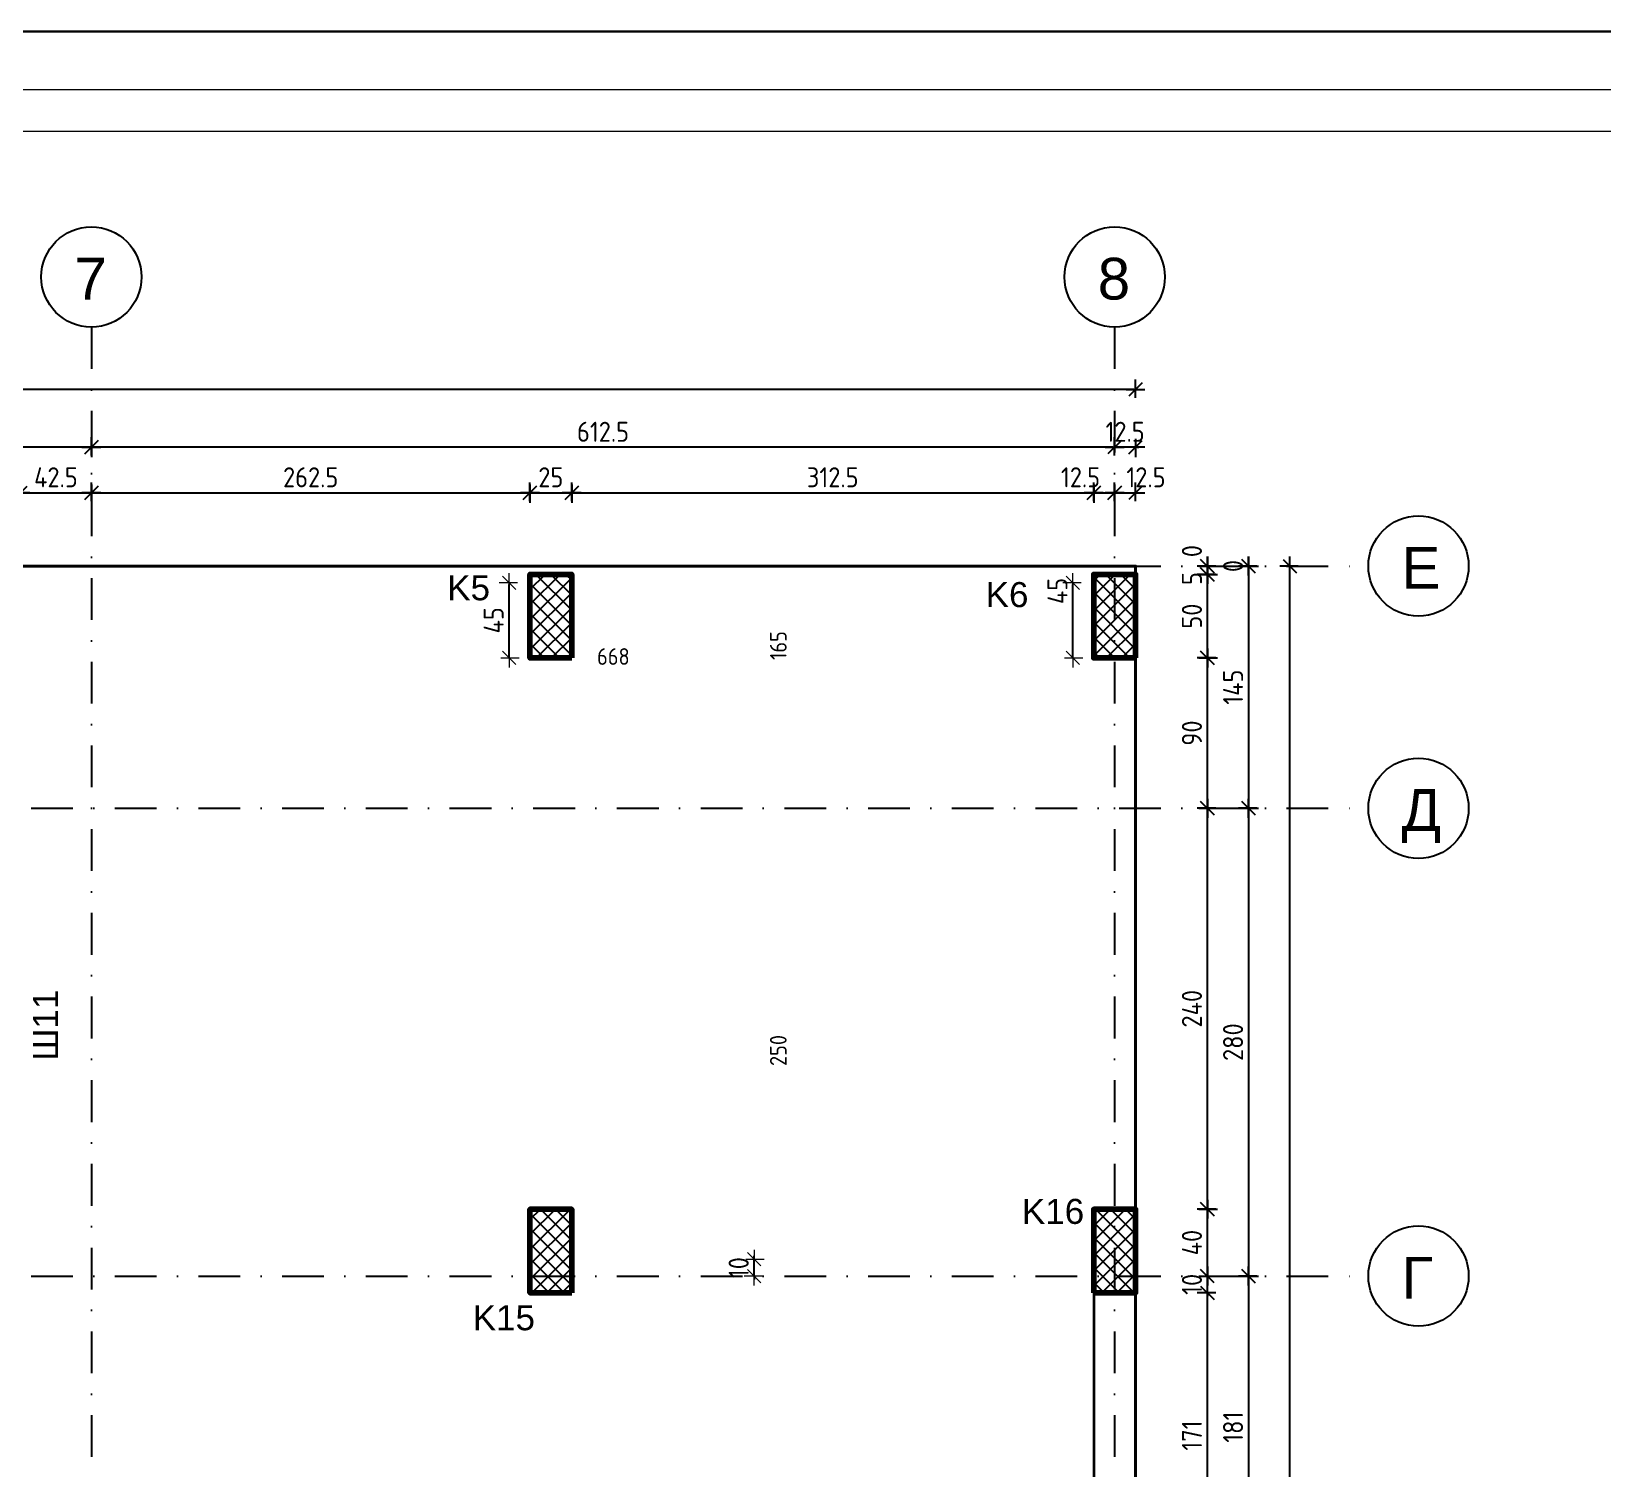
# Model space of a CAD drawing. Header units: millimetres. Extents: x -159 to 6378, y -1181 to 2393.
# Drawn here: x 3727 to 4668, y 958 to 1819 of the extents above; entities that cross this region are included whole.
import ezdxf

# ---------------------------------------------------------------- set-up
doc = ezdxf.new("R2010")
doc.units = ezdxf.units.MM
doc.header["$PDMODE"] = 35
doc.linetypes.add('DASHDOT', pattern=[1, 0.5, -0.25, 0, -0.25])
for name, color, linetype, lineweight in [('0_txt', 7, 'Continuous', 18), ('1K_arm_koti_x', 6, 'Continuous', 15), ('1K_arm_koti_y', 82, 'Continuous', 15), ('1K_arm_koti_y_us', 82, 'Continuous', 15), ('1K_gredi', 191, 'Continuous', 35), ('1K_kolony', 1, 'Continuous', 80), ('1K_kontur_04', 2, 'Continuous', 40), ('1K_koti_van6ni', 241, 'Continuous', 25), ('1K_strih', 31, 'Continuous', 25), ('1K_text-koloni', 3, 'Continuous', 35), ('1K_text-osi', 3, 'Continuous', 35), ('1K_text-shajby', 3, 'Continuous', 35), ('1K_znak', 6, 'Continuous', 25), ('TABLICA', 40, 'Continuous', 30)]:
    doc.layers.add(name, color=color, linetype=linetype, lineweight=lineweight)
doc.layers.add('1K_AXIS', color=7, linetype='DASHDOT')
doc.styles.add('DIM', font='romans.shx', dxfattribs={"width": 0.85})
doc.styles.add('Z1', font='ARIAL.TTF')
doc.dimstyles.new('obseg', dxfattribs={"dimtxt": 10, "dimasz": 1, "dimexe": 0.3, "dimexo": 0, "dimgap": 0, "dimtad": 0, "dimrnd": 1, "dimzin": 14, "dimdsep": 46, "dimtxsty": 'DIM', "dimblk": 'DIM2', "dimcen": 0.09, "dimse1": 1, "dimse2": 1, "dimsd1": 1, "dimsd2": 1, "dimclrd": 256, "dimclre": 256, "dimclrt": 256, "dimadec": 0, "dimazin": 0, "dimtfac": 2.307692, "dimtix": 1, "dimtmove": 2, "dimatfit": 3, "dimldrblk": 'DIM2', "dimfxl": 0, "dimtvp": 0.769231, "dimtolj": 1, "dimtzin": 14, "dimarcsym": 0})
doc.dimstyles.new('RAZR1', dxfattribs={"dimtxt": 12, "dimasz": 1, "dimexe": 0.3, "dimexo": 0, "dimgap": 0, "dimtad": 0, "dimrnd": 0.1, "dimzin": 14, "dimdsep": 46, "dimtxsty": 'DIM', "dimblk": 'DIM2', "dimcen": 0.09, "dimse1": 1, "dimse2": 1, "dimclrd": 256, "dimclre": 256, "dimclrt": 41, "dimadec": 8, "dimazin": 0, "dimtfac": 2.307692, "dimtix": 1, "dimtmove": 2, "dimatfit": 3, "dimldrblk": 'DIM2', "dimfxl": 0, "dimtvp": 0.769231, "dimtolj": 1, "dimtzin": 14, "dimarcsym": 0})

# ---------------------------------------------------------------- blocks, each defined once
blk = doc.blocks.new('*D12')
at = {"layer": 'Defpoints', "color": 0}
for p in [(4182.22, 1333.52), (4182.22, 1083.52), (4182.22, 1083.52)]:
    blk.add_point(p, dxfattribs=at)
at = {"layer": '1K_arm_koti_x', "insert": (4174.53, 1208.52), "char_height": 10, "attachment_point": 5, "rotation": 90, "style": 'DIM'}
blk.add_mtext('\\A1;250', dxfattribs=at)
blk = doc.blocks.new('DIM2')
for p, q in [((-5.66, 0), (5.66, 0)), ((4, 4), (-4, -4)), ((0, -5), (0, 6))]:
    blk.add_line(p, q)
blk = doc.blocks.new('*D22')
at = {"layer": 'Defpoints', "color": 0}
for p in [(4182.22, 1083.52), (4182.22, 1083.52), (4182.22, 662.52)]:
    blk.add_point(p, dxfattribs=at)
at = {"layer": '1K_arm_koti_x', "insert": (4174.53, 873.02), "char_height": 10, "attachment_point": 5, "rotation": 90, "style": 'DIM'}
blk.add_mtext('\\A1;421', dxfattribs=at)
blk = doc.blocks.new('*D38')
at = {"layer": '1K_arm_koti_x', "lineweight": -2}
for p, q in [((4160.02, 1084.52), (4160.02, 1085.52)), ((4160.02, 1073.52), (4160.02, 1083.52)), ((4160.02, 1072.52), (4160.02, 1071.52))]:
    blk.add_line(p, q, dxfattribs=at)
at = {"layer": 'Defpoints', "color": 0}
for p in [(4160.02, 1083.52), (4182.22, 1083.52), (4182.22, 1073.52)]:
    blk.add_point(p, dxfattribs=at)
at = {"layer": '1K_arm_koti_x', "lineweight": -2}
for p, rotation in [((4160.02, 1083.52), 270), ((4160.02, 1073.52), 90)]:
    blk.add_blockref('DIM2', p, dxfattribs=dict(at, rotation=rotation))
at = {"layer": '1K_arm_koti_x', "color": 41, "insert": (4150.79, 1078.52), "char_height": 12, "attachment_point": 5, "rotation": 90, "style": 'DIM'}
blk.add_mtext('\\A1;10', dxfattribs=at)
blk = doc.blocks.new('*D52')
at = {"layer": 'Defpoints', "color": 0}
for p in [(3720.86, 1436.68), (4388.36, 1436.68), (4388.36, 1436.68)]:
    blk.add_point(p, dxfattribs=at)
at = {"layer": '1K_arm_koti_y', "insert": (4075.81, 1444.37), "char_height": 10, "attachment_point": 5, "style": 'DIM'}
blk.add_mtext('\\A1;668', dxfattribs=at)
blk = doc.blocks.new('*D84')
at = {"layer": '1K_arm_koti_y_us', "lineweight": -2}
blk.add_line((4013.36, 1444.52), (4013.36, 1487.52), dxfattribs=at)
at = {"layer": 'Defpoints', "color": 0}
for p in [(4013.36, 1488.52), (4038.36, 1488.52), (4038.36, 1443.52)]:
    blk.add_point(p, dxfattribs=at)
at = {"layer": '1K_arm_koti_y_us', "lineweight": -2}
for p, rotation in [((4013.36, 1488.52), 90), ((4013.36, 1443.52), 270)]:
    blk.add_blockref('DIM2', p, dxfattribs=dict(at, rotation=rotation))
at = {"layer": '1K_arm_koti_y_us', "color": 41, "insert": (4004.13, 1466.02), "char_height": 12, "attachment_point": 5, "rotation": 90, "style": 'DIM'}
blk.add_mtext('\\A1;45', dxfattribs=at)
blk = doc.blocks.new('*D85')
at = {"layer": '1K_arm_koti_y_us', "lineweight": -2}
blk.add_line((4350.86, 1444.52), (4350.86, 1487.52), dxfattribs=at)
at = {"layer": 'Defpoints', "color": 0}
for p in [(4350.86, 1488.52), (4375.86, 1488.52), (4375.86, 1443.52)]:
    blk.add_point(p, dxfattribs=at)
at = {"layer": '1K_arm_koti_y_us', "lineweight": -2}
for p, rotation in [((4350.86, 1488.52), 90), ((4350.86, 1443.52), 270)]:
    blk.add_blockref('DIM2', p, dxfattribs=dict(at, rotation=rotation))
at = {"layer": '1K_arm_koti_y_us', "color": 41, "insert": (4341.63, 1483.6), "char_height": 12, "attachment_point": 5, "rotation": 90, "style": 'DIM'}
blk.add_mtext('\\A1;45', dxfattribs=at)
blk = doc.blocks.new('*D91')
at = {"layer": 'Defpoints', "color": 0}
for p in [(4182.22, 1498.52), (4182.22, 1498.52), (4182.22, 1333.52)]:
    blk.add_point(p, dxfattribs=at)
at = {"layer": '1K_arm_koti_x', "insert": (4174.53, 1450.91), "char_height": 10, "attachment_point": 5, "rotation": 90, "style": 'DIM'}
blk.add_mtext('\\A1;165', dxfattribs=at)
blk = doc.blocks.new('*D125')
at = {"layer": '1K_koti_van6ni', "lineweight": -2}
blk.add_line((3721.86, 1542.43), (3762.36, 1542.43), dxfattribs=at)
at = {"layer": 'Defpoints', "color": 0}
for p in [(3763.36, 1542.43), (3763.36, 1498.52), (3720.86, 1388.52)]:
    blk.add_point(p, dxfattribs=at)
at = {"layer": '1K_koti_van6ni', "lineweight": -2, "rotation": 180}
blk.add_blockref('DIM2', (3720.86, 1542.43), dxfattribs=at)
at = {"layer": '1K_koti_van6ni', "lineweight": -2}
blk.add_blockref('DIM2', (3763.36, 1542.43), dxfattribs=at)
at = {"layer": '1K_koti_van6ni', "color": 41, "insert": (3742.11, 1551.66), "char_height": 12, "attachment_point": 5, "style": 'DIM'}
blk.add_mtext('\\A1;42.5', dxfattribs=at)
blk = doc.blocks.new('*D126')
at = {"layer": '1K_koti_van6ni', "lineweight": -2}
blk.add_line((3764.36, 1542.43), (4024.86, 1542.43), dxfattribs=at)
at = {"layer": 'Defpoints', "color": 0}
for p in [(4025.86, 1542.43), (3763.36, 1498.52), (4025.86, 1493.52)]:
    blk.add_point(p, dxfattribs=at)
at = {"layer": '1K_koti_van6ni', "lineweight": -2, "rotation": 180}
blk.add_blockref('DIM2', (3763.36, 1542.43), dxfattribs=at)
at = {"layer": '1K_koti_van6ni', "lineweight": -2}
blk.add_blockref('DIM2', (4025.86, 1542.43), dxfattribs=at)
at = {"layer": '1K_koti_van6ni', "color": 41, "insert": (3894.61, 1551.66), "char_height": 12, "attachment_point": 5, "style": 'DIM'}
blk.add_mtext('\\A1;262.5', dxfattribs=at)
blk = doc.blocks.new('*D127')
at = {"layer": '1K_koti_van6ni', "lineweight": -2}
blk.add_line((4026.86, 1542.43), (4049.86, 1542.43), dxfattribs=at)
at = {"layer": 'Defpoints', "color": 0}
for p in [(4050.86, 1542.43), (4025.86, 1493.52), (4050.86, 1493.52)]:
    blk.add_point(p, dxfattribs=at)
at = {"layer": '1K_koti_van6ni', "lineweight": -2, "rotation": 180}
blk.add_blockref('DIM2', (4025.86, 1542.43), dxfattribs=at)
at = {"layer": '1K_koti_van6ni', "lineweight": -2}
blk.add_blockref('DIM2', (4050.86, 1542.43), dxfattribs=at)
at = {"layer": '1K_koti_van6ni', "color": 41, "insert": (4038.36, 1551.66), "char_height": 12, "attachment_point": 5, "style": 'DIM'}
blk.add_mtext('\\A1;25', dxfattribs=at)
blk = doc.blocks.new('*D128')
at = {"layer": '1K_koti_van6ni', "lineweight": -2}
blk.add_line((4051.86, 1542.43), (4362.36, 1542.43), dxfattribs=at)
at = {"layer": 'Defpoints', "color": 0}
for p in [(4363.36, 1542.43), (4050.86, 1493.52), (4363.36, 1493.52)]:
    blk.add_point(p, dxfattribs=at)
at = {"layer": '1K_koti_van6ni', "lineweight": -2, "rotation": 180}
blk.add_blockref('DIM2', (4050.86, 1542.43), dxfattribs=at)
at = {"layer": '1K_koti_van6ni', "lineweight": -2}
blk.add_blockref('DIM2', (4363.36, 1542.43), dxfattribs=at)
at = {"layer": '1K_koti_van6ni', "color": 41, "insert": (4207.11, 1551.66), "char_height": 12, "attachment_point": 5, "style": 'DIM'}
blk.add_mtext('\\A1;312.5', dxfattribs=at)
blk = doc.blocks.new('*D129')
at = {"layer": '1K_koti_van6ni', "lineweight": -2}
for p, q in [((4374.86, 1569.67), (4373.86, 1569.67)), ((4388.36, 1569.67), (4375.86, 1569.67)), ((4389.36, 1569.67), (4390.36, 1569.67))]:
    blk.add_line(p, q, dxfattribs=at)
at = {"layer": 'Defpoints', "color": 0}
for p in [(4375.86, 1569.67), (4375.86, 1498.52), (4388.36, 1498.52)]:
    blk.add_point(p, dxfattribs=at)
at = {"layer": '1K_koti_van6ni', "lineweight": -2}
blk.add_blockref('DIM2', (4375.86, 1569.67), dxfattribs=at)
at = {"layer": '1K_koti_van6ni', "lineweight": -2, "rotation": 180}
blk.add_blockref('DIM2', (4388.36, 1569.67), dxfattribs=at)
at = {"layer": '1K_koti_van6ni', "color": 41, "insert": (4382.11, 1578.9), "char_height": 12, "attachment_point": 5, "style": 'DIM'}
blk.add_mtext('\\A1;12.5', dxfattribs=at)
blk = doc.blocks.new('*D130')
at = {"layer": '1K_koti_van6ni', "lineweight": -2}
blk.add_line((4374.86, 1569.67), (3764.36, 1569.67), dxfattribs=at)
at = {"layer": 'Defpoints', "color": 0}
for p in [(3763.36, 1569.67), (3763.36, 1498.52), (4375.86, 1498.52)]:
    blk.add_point(p, dxfattribs=at)
at = {"layer": '1K_koti_van6ni', "lineweight": -2, "rotation": 180}
blk.add_blockref('DIM2', (3763.36, 1569.67), dxfattribs=at)
at = {"layer": '1K_koti_van6ni', "lineweight": -2}
blk.add_blockref('DIM2', (4375.86, 1569.67), dxfattribs=at)
at = {"layer": '1K_koti_van6ni', "color": 41, "insert": (4069.61, 1578.9), "char_height": 12, "attachment_point": 5, "style": 'DIM'}
blk.add_mtext('\\A1;612.5', dxfattribs=at)
blk = doc.blocks.new('*D131')
at = {"layer": '1K_koti_van6ni', "lineweight": -2}
blk.add_line((3762.36, 1569.67), (3284.36, 1569.67), dxfattribs=at)
at = {"layer": 'Defpoints', "color": 0}
for p in [(3283.36, 1569.67), (3283.36, 1498.52), (3763.36, 1498.52)]:
    blk.add_point(p, dxfattribs=at)
at = {"layer": '1K_koti_van6ni', "lineweight": -2, "rotation": 180}
blk.add_blockref('DIM2', (3283.36, 1569.67), dxfattribs=at)
at = {"layer": '1K_koti_van6ni', "lineweight": -2}
blk.add_blockref('DIM2', (3763.36, 1569.67), dxfattribs=at)
at = {"layer": '1K_koti_van6ni', "color": 41, "insert": (3523.36, 1578.9), "char_height": 12, "attachment_point": 5, "style": 'DIM'}
blk.add_mtext('\\A1;480', dxfattribs=at)
blk = doc.blocks.new('*D138')
at = {"layer": '1K_koti_van6ni', "lineweight": -2}
blk.add_line((4387.36, 1604.25), (192.36, 1604.25), dxfattribs=at)
at = {"layer": 'Defpoints', "color": 0}
for p in [(191.36, 1604.25), (4388.36, 1498.52), (191.36, 1193.52)]:
    blk.add_point(p, dxfattribs=at)
at = {"layer": '1K_koti_van6ni', "lineweight": -2, "rotation": 180}
blk.add_blockref('DIM2', (191.36, 1604.25), dxfattribs=at)
at = {"layer": '1K_koti_van6ni', "lineweight": -2}
blk.add_blockref('DIM2', (4388.36, 1604.25), dxfattribs=at)
at = {"layer": '1K_koti_van6ni', "color": 41, "insert": (2289.86, 1613.48), "char_height": 12, "attachment_point": 5, "style": 'DIM'}
blk.add_mtext('\\A1;4197', dxfattribs=at)
blk = doc.blocks.new('*D160')
at = {"layer": '1K_koti_van6ni', "lineweight": -2}
blk.add_line((68.05, 117.02), (68.05, 1497.52), dxfattribs=at)
at = {"layer": 'Defpoints', "color": 0}
for p in [(68.05, 1498.52), (313.86, 1498.52), (4388.36, 116.02)]:
    blk.add_point(p, dxfattribs=at)
at = {"layer": '1K_koti_van6ni', "lineweight": -2}
for p, rotation in [((68.05, 1498.52), 90), ((68.05, 116.02), 270)]:
    blk.add_blockref('DIM2', p, dxfattribs=dict(at, rotation=rotation))
at = {"layer": '1K_koti_van6ni', "color": 41, "insert": (58.82, 807.27), "char_height": 12, "attachment_point": 5, "rotation": 90, "style": 'DIM'}
blk.add_mtext('\\A1;1382.5', dxfattribs=at)
blk = doc.blocks.new('*D196')
at = {"layer": '1K_koti_van6ni', "lineweight": -2}
blk.add_line((192.36, -4.22), (4387.36, -4.22), dxfattribs=at)
at = {"layer": 'Defpoints', "color": 0}
for p in [(191.36, 1193.52), (4388.36, 116.02), (4388.36, -4.22)]:
    blk.add_point(p, dxfattribs=at)
at = {"layer": '1K_koti_van6ni', "lineweight": -2, "rotation": 180}
blk.add_blockref('DIM2', (191.36, -4.22), dxfattribs=at)
at = {"layer": '1K_koti_van6ni', "lineweight": -2}
blk.add_blockref('DIM2', (4388.36, -4.22), dxfattribs=at)
at = {"layer": '1K_koti_van6ni', "color": 41, "insert": (2289.86, 5.01), "char_height": 12, "attachment_point": 5, "style": 'DIM'}
blk.add_mtext('\\A1;4197', dxfattribs=at)
blk = doc.blocks.new('*D201')
at = {"layer": '1K_koti_van6ni', "lineweight": -2}
blk.add_line((4364.36, 1542.43), (4374.86, 1542.43), dxfattribs=at)
at = {"layer": 'Defpoints', "color": 0}
for p in [(4375.86, 1542.43), (4375.86, 1498.52), (4363.36, 1493.52)]:
    blk.add_point(p, dxfattribs=at)
at = {"layer": '1K_koti_van6ni', "lineweight": -2, "rotation": 180}
blk.add_blockref('DIM2', (4363.36, 1542.43), dxfattribs=at)
at = {"layer": '1K_koti_van6ni', "lineweight": -2}
blk.add_blockref('DIM2', (4375.86, 1542.43), dxfattribs=at)
at = {"layer": '1K_koti_van6ni', "color": 41, "insert": (4355.44, 1551.66), "char_height": 12, "attachment_point": 5, "style": 'DIM'}
blk.add_mtext('\\A1;12.5', dxfattribs=at)
blk = doc.blocks.new('*D202')
at = {"layer": '1K_koti_van6ni', "lineweight": -2}
blk.add_line((4376.86, 1542.43), (4387.36, 1542.43), dxfattribs=at)
at = {"layer": 'Defpoints', "color": 0}
for p in [(4388.36, 1542.43), (4375.86, 1498.52), (4388.36, 1493.52)]:
    blk.add_point(p, dxfattribs=at)
at = {"layer": '1K_koti_van6ni', "lineweight": -2, "rotation": 180}
blk.add_blockref('DIM2', (4375.86, 1542.43), dxfattribs=at)
at = {"layer": '1K_koti_van6ni', "lineweight": -2}
blk.add_blockref('DIM2', (4388.36, 1542.43), dxfattribs=at)
at = {"layer": '1K_koti_van6ni', "color": 41, "insert": (4394.63, 1551.66), "char_height": 12, "attachment_point": 5, "style": 'DIM'}
blk.add_mtext('\\A1;12.5', dxfattribs=at)
blk = doc.blocks.new('*D210')
at = {"layer": '1K_koti_van6ni', "lineweight": -2}
blk.add_line((4431.34, 893.52), (4431.34, 1062.52), dxfattribs=at)
at = {"layer": 'Defpoints', "color": 0}
for p in [(4388.36, 1063.52), (4431.34, 1063.52), (4375.86, 892.52)]:
    blk.add_point(p, dxfattribs=at)
at = {"layer": '1K_koti_van6ni', "lineweight": -2}
for p, rotation in [((4431.34, 1063.52), 90), ((4431.34, 892.52), 270)]:
    blk.add_blockref('DIM2', p, dxfattribs=dict(at, rotation=rotation))
at = {"layer": '1K_koti_van6ni', "color": 41, "insert": (4422.11, 978.02), "char_height": 12, "attachment_point": 5, "rotation": 90, "style": 'DIM'}
blk.add_mtext('\\A1;171', dxfattribs=at)
blk = doc.blocks.new('*D211')
at = {"layer": '1K_koti_van6ni', "lineweight": -2}
for p, q in [((4431.34, 1074.52), (4431.34, 1075.52)), ((4431.34, 1063.52), (4431.34, 1073.52)), ((4431.34, 1062.52), (4431.34, 1061.52))]:
    blk.add_line(p, q, dxfattribs=at)
at = {"layer": 'Defpoints', "color": 0}
for p in [(4375.86, 1073.52), (4431.34, 1073.52), (4388.36, 1063.52)]:
    blk.add_point(p, dxfattribs=at)
at = {"layer": '1K_koti_van6ni', "lineweight": -2}
for p, rotation in [((4431.34, 1073.52), 270), ((4431.34, 1063.52), 90)]:
    blk.add_blockref('DIM2', p, dxfattribs=dict(at, rotation=rotation))
at = {"layer": '1K_koti_van6ni', "color": 41, "insert": (4422.11, 1068.52), "char_height": 12, "attachment_point": 5, "rotation": 90, "style": 'DIM'}
blk.add_mtext('\\A1;10', dxfattribs=at)
blk = doc.blocks.new('*D212')
at = {"layer": '1K_koti_van6ni', "lineweight": -2}
blk.add_line((4431.34, 1074.52), (4431.34, 1112.52), dxfattribs=at)
at = {"layer": 'Defpoints', "color": 0}
for p in [(4388.36, 1113.52), (4431.34, 1113.52), (4375.86, 1073.52)]:
    blk.add_point(p, dxfattribs=at)
at = {"layer": '1K_koti_van6ni', "lineweight": -2}
for p, rotation in [((4431.34, 1113.52), 90), ((4431.34, 1073.52), 270)]:
    blk.add_blockref('DIM2', p, dxfattribs=dict(at, rotation=rotation))
at = {"layer": '1K_koti_van6ni', "color": 41, "insert": (4422.11, 1093.52), "char_height": 12, "attachment_point": 5, "rotation": 90, "style": 'DIM'}
blk.add_mtext('\\A1;40', dxfattribs=at)
blk = doc.blocks.new('*D213')
at = {"layer": '1K_koti_van6ni', "lineweight": -2}
blk.add_line((4431.34, 1114.52), (4431.34, 1352.52), dxfattribs=at)
at = {"layer": 'Defpoints', "color": 0}
for p in [(4375.86, 1353.52), (4431.34, 1353.52), (4388.36, 1113.52)]:
    blk.add_point(p, dxfattribs=at)
at = {"layer": '1K_koti_van6ni', "lineweight": -2}
for p, rotation in [((4431.34, 1353.52), 90), ((4431.34, 1113.52), 270)]:
    blk.add_blockref('DIM2', p, dxfattribs=dict(at, rotation=rotation))
at = {"layer": '1K_koti_van6ni', "color": 41, "insert": (4422.11, 1233.52), "char_height": 12, "attachment_point": 5, "rotation": 90, "style": 'DIM'}
blk.add_mtext('\\A1;240', dxfattribs=at)
blk = doc.blocks.new('*D214')
at = {"layer": '1K_koti_van6ni', "lineweight": -2}
blk.add_line((4431.34, 1354.52), (4431.34, 1442.52), dxfattribs=at)
at = {"layer": 'Defpoints', "color": 0}
for p in [(4388.36, 1443.52), (4431.34, 1443.52), (4375.86, 1353.52)]:
    blk.add_point(p, dxfattribs=at)
at = {"layer": '1K_koti_van6ni', "lineweight": -2}
for p, rotation in [((4431.34, 1443.52), 90), ((4431.34, 1353.52), 270)]:
    blk.add_blockref('DIM2', p, dxfattribs=dict(at, rotation=rotation))
at = {"layer": '1K_koti_van6ni', "color": 41, "insert": (4422.11, 1398.52), "char_height": 12, "attachment_point": 5, "rotation": 90, "style": 'DIM'}
blk.add_mtext('\\A1;90', dxfattribs=at)
blk = doc.blocks.new('*D215')
at = {"layer": '1K_koti_van6ni', "lineweight": -2}
blk.add_line((4431.34, 1444.52), (4431.34, 1492.52), dxfattribs=at)
at = {"layer": 'Defpoints', "color": 0}
for p in [(4388.36, 1493.52), (4431.34, 1493.52), (4388.36, 1443.52)]:
    blk.add_point(p, dxfattribs=at)
at = {"layer": '1K_koti_van6ni', "lineweight": -2}
for p, rotation in [((4431.34, 1493.52), 90), ((4431.34, 1443.52), 270)]:
    blk.add_blockref('DIM2', p, dxfattribs=dict(at, rotation=rotation))
at = {"layer": '1K_koti_van6ni', "color": 41, "insert": (4422.11, 1468.52), "char_height": 12, "attachment_point": 5, "rotation": 90, "style": 'DIM'}
blk.add_mtext('\\A1;50', dxfattribs=at)
blk = doc.blocks.new('*D216')
at = {"layer": '1K_koti_van6ni', "lineweight": -2}
blk.add_line((4431.34, 1494.52), (4431.34, 1497.52), dxfattribs=at)
at = {"layer": 'Defpoints', "color": 0}
for p in [(4375.86, 1498.52), (4431.34, 1498.52), (4388.36, 1493.52)]:
    blk.add_point(p, dxfattribs=at)
at = {"layer": '1K_koti_van6ni', "lineweight": -2}
for p, rotation in [((4431.34, 1498.52), 90), ((4431.34, 1493.52), 270)]:
    blk.add_blockref('DIM2', p, dxfattribs=dict(at, rotation=rotation))
at = {"layer": '1K_koti_van6ni', "color": 41, "insert": (4422.11, 1491.03), "char_height": 12, "attachment_point": 5, "rotation": 90, "style": 'DIM'}
blk.add_mtext('\\A1;5', dxfattribs=at)
blk = doc.blocks.new('*D217')
at = {"layer": '1K_koti_van6ni', "lineweight": -2}
for p, q in [((4431.34, 1499.52), (4431.34, 1500.52)), ((4431.34, 1497.52), (4431.34, 1496.52))]:
    blk.add_line(p, q, dxfattribs=at)
at = {"layer": 'Defpoints', "color": 0}
for p in [(4375.86, 1498.52), (4388.36, 1498.52), (4431.34, 1498.52)]:
    blk.add_point(p, dxfattribs=at)
at = {"layer": '1K_koti_van6ni', "lineweight": -2}
for rotation in [90, 270]:
    blk.add_blockref('DIM2', (4431.34, 1498.52), dxfattribs=dict(at, rotation=rotation))
at = {"layer": '1K_koti_van6ni', "color": 41, "insert": (4422.11, 1507.47), "char_height": 12, "attachment_point": 5, "rotation": 90, "style": 'DIM'}
blk.add_mtext('\\A1;0', dxfattribs=at)
blk = doc.blocks.new('*D218')
at = {"layer": '1K_koti_van6ni', "lineweight": -2}
for p, q in [((4455.97, 1499.52), (4455.97, 1500.52)), ((4455.97, 1497.52), (4455.97, 1496.52))]:
    blk.add_line(p, q, dxfattribs=at)
at = {"layer": 'Defpoints', "color": 0}
for p in [(4375.86, 1498.52), (4388.36, 1498.52), (4455.97, 1498.52)]:
    blk.add_point(p, dxfattribs=at)
at = {"layer": '1K_koti_van6ni', "lineweight": -2}
for rotation in [90, 270]:
    blk.add_blockref('DIM2', (4455.97, 1498.52), dxfattribs=dict(at, rotation=rotation))
at = {"layer": '1K_koti_van6ni', "color": 41, "insert": (4446.74, 1498.52), "char_height": 12, "attachment_point": 5, "rotation": 90, "style": 'DIM'}
blk.add_mtext('\\A1;0', dxfattribs=at)
blk = doc.blocks.new('*D219')
at = {"layer": '1K_koti_van6ni', "lineweight": -2}
blk.add_line((4455.97, 1497.52), (4455.97, 1354.52), dxfattribs=at)
at = {"layer": 'Defpoints', "color": 0}
for p in [(4375.86, 1498.52), (4375.86, 1353.52), (4455.97, 1353.52)]:
    blk.add_point(p, dxfattribs=at)
at = {"layer": '1K_koti_van6ni', "lineweight": -2}
for p, rotation in [((4455.97, 1498.52), 90), ((4455.97, 1353.52), 270)]:
    blk.add_blockref('DIM2', p, dxfattribs=dict(at, rotation=rotation))
at = {"layer": '1K_koti_van6ni', "color": 41, "insert": (4446.74, 1426.02), "char_height": 12, "attachment_point": 5, "rotation": 90, "style": 'DIM'}
blk.add_mtext('\\A1;145', dxfattribs=at)
blk = doc.blocks.new('*D220')
at = {"layer": '1K_koti_van6ni', "lineweight": -2}
blk.add_line((4455.97, 1352.52), (4455.97, 1074.52), dxfattribs=at)
at = {"layer": 'Defpoints', "color": 0}
for p in [(4375.86, 1353.52), (4375.86, 1073.52), (4455.97, 1073.52)]:
    blk.add_point(p, dxfattribs=at)
at = {"layer": '1K_koti_van6ni', "lineweight": -2}
for p, rotation in [((4455.97, 1353.52), 90), ((4455.97, 1073.52), 270)]:
    blk.add_blockref('DIM2', p, dxfattribs=dict(at, rotation=rotation))
at = {"layer": '1K_koti_van6ni', "color": 41, "insert": (4446.74, 1213.52), "char_height": 12, "attachment_point": 5, "rotation": 90, "style": 'DIM'}
blk.add_mtext('\\A1;280', dxfattribs=at)
blk = doc.blocks.new('*D221')
at = {"layer": '1K_koti_van6ni', "lineweight": -2}
blk.add_line((4455.97, 1072.52), (4455.97, 893.52), dxfattribs=at)
at = {"layer": 'Defpoints', "color": 0}
for p in [(4375.86, 1073.52), (4375.86, 892.52), (4455.97, 892.52)]:
    blk.add_point(p, dxfattribs=at)
at = {"layer": '1K_koti_van6ni', "lineweight": -2}
for p, rotation in [((4455.97, 1073.52), 90), ((4455.97, 892.52), 270)]:
    blk.add_blockref('DIM2', p, dxfattribs=dict(at, rotation=rotation))
at = {"layer": '1K_koti_van6ni', "color": 41, "insert": (4446.74, 983.02), "char_height": 12, "attachment_point": 5, "rotation": 90, "style": 'DIM'}
blk.add_mtext('\\A1;181', dxfattribs=at)
blk = doc.blocks.new('*D225')
at = {"layer": '1K_koti_van6ni', "lineweight": -2}
blk.add_line((4480.79, 117.02), (4480.79, 1497.52), dxfattribs=at)
at = {"layer": 'Defpoints', "color": 0}
for p in [(4388.36, 1498.52), (4480.79, 1498.52), (4388.36, 116.02)]:
    blk.add_point(p, dxfattribs=at)
at = {"layer": '1K_koti_van6ni', "lineweight": -2}
for p, rotation in [((4480.79, 1498.52), 90), ((4480.79, 116.02), 270)]:
    blk.add_blockref('DIM2', p, dxfattribs=dict(at, rotation=rotation))
at = {"layer": '1K_koti_van6ni', "color": 41, "insert": (4471.56, 807.27), "char_height": 12, "attachment_point": 5, "rotation": 90, "style": 'DIM'}
blk.add_mtext('\\A1;1382.5', dxfattribs=at)

msp = doc.modelspace()

# ---------------------------------------------------------------- hatches: boundary and pattern name
at = {"layer": '1K_strih'}
h = msp.add_hatch(dxfattribs=at)
h.set_pattern_fill('ANSI37', color=256, scale=2, style=0)
h.paths.add_polyline_path([(4050.858, 1493.516), (4025.858, 1493.516), (4025.858, 1443.516), (4050.858, 1443.516)])
h = msp.add_hatch(dxfattribs=at)
h.set_pattern_fill('ANSI37', color=256, scale=2, style=0)
h.paths.add_polyline_path([(4388.358, 1493.516), (4363.358, 1493.516), (4363.358, 1443.516), (4388.358, 1443.516)])
h = msp.add_hatch(dxfattribs=at)
h.set_pattern_fill('ANSI37', color=256, scale=2, style=0)
h.paths.add_polyline_path([(4050.858, 1113.516), (4025.858, 1113.516), (4025.858, 1063.516), (4050.858, 1063.516)])
h = msp.add_hatch(dxfattribs=at)
h.set_pattern_fill('ANSI37', color=256, scale=2, style=0)
h.paths.add_polyline_path([(4388.358, 1113.516), (4363.358, 1113.516), (4363.358, 1063.516), (4388.358, 1063.516)])

# ---------------------------------------------------------------- linework, layer by layer
at = {"layer": '0_txt'}
msp.add_lwpolyline([(-73.698, -1146.449), (6343.421, -1146.449), (6343.421, 1783.551), (-73.698, 1783.551), (-73.698, -1146.449)], dxfattribs=at)
msp.add_lwpolyline([(-48.698, -1121.449), (6318.421, -1121.449), (6318.421, 1758.551), (-48.698, 1758.551)], close=True, dxfattribs=at)
at = {"layer": '1K_AXIS', "ltscale": 50}
for p, q in [((3763.358, 1641.582), (3763.358, -40.511)), ((4375.858, 1641.582), (4375.858, -40.511)), ((19.855, 1498.516), (4527.734, 1498.516)), ((19.855, 1353.516), (4527.734, 1353.516)), ((19.855, 1073.516), (4527.734, 1073.516))]:
    msp.add_line(p, q, dxfattribs=at)
at = {"layer": '1K_gredi'}
msp.add_line((4363.358, 1063.516), (4363.358, 523.516), dxfattribs=at)
at = {"layer": '1K_kolony'}
for points in [[(4050.858, 1443.516), (4025.858, 1443.516), (4025.858, 1493.516), (4050.858, 1493.516)], [(4388.358, 1443.516), (4363.358, 1443.516), (4363.358, 1493.516), (4388.358, 1493.516)], [(4050.858, 1063.516), (4025.858, 1063.516), (4025.858, 1113.516), (4050.858, 1113.516)], [(4363.358, 1063.516), (4388.358, 1063.516), (4388.358, 1113.516), (4363.358, 1113.516)]]:
    msp.add_lwpolyline(points, close=True, dxfattribs=at)
at = {"layer": '1K_kontur_04'}
msp.add_lwpolyline([(2715.858, 237.244), (2980.858, 211.131), (2980.858, 145.926), (3367.858, 114.332), (3367.858, 217.516), (3763.358, 217.516), (3763.358, 116.016), (4388.358, 116.016), (4388.358, 1498.516), (3512.858, 1498.516), (3512.858, 1353.516), (3237.358, 1353.516), (3237.358, 1498.516), (1472.858, 1498.516)], dxfattribs=at)
at = {"layer": '1K_znak'}
for centre in [(3763.358, 1671.582), (4375.858, 1671.582), (4557.734, 1498.516, 0), (4557.734, 1353.516, 0), (4557.734, 1073.516, 0)]:
    msp.add_circle(centre, 30, dxfattribs=at)
at = {"layer": 'TABLICA'}
msp.add_lwpolyline([(-158.698, -1181.449), (6378.421, -1181.449), (6378.421, 1818.551), (-158.698, 1818.551)], close=True, dxfattribs=at)

# ---------------------------------------------------------------- texts
at = {"layer": '1K_text-koloni', "style": 'Z1'}
for s, p in [('K5', (3976.349, 1478.032, 0)), ('K6', (4298.638, 1473.918, 0)), ('K16', (4320.339, 1104.708, 0)), ('K15', (3991.602, 1041.063, 0))]:
    msp.add_text(s, height=15, dxfattribs=at).set_placement(p)
at = {"layer": '1K_text-osi', "style": 'Z1'}
for s, p in [('7', (3753.22, 1658.05)), ('8', (4365.72, 1658.05)), ('Е', (4547.597, 1484.985, 0)), ('Д', (4547.597, 1339.985, 0)), ('Г', (4547.597, 1059.985, 0))]:
    msp.add_text(s, height=25, dxfattribs=at).set_placement(p)
at = {"layer": '1K_text-shajby', "style": 'Z1'}
msp.add_text('Ш11', height=15, rotation=90, dxfattribs=at).set_placement((3743.391, 1202.426))

# ---------------------------------------------------------------- dimensions: what is measured, and where the dimension line sits
at = {"layer": '1K_arm_koti_x'}
dim = msp.add_linear_dim(base=(4182.218, 1498.516), p1=(4182.218, 1333.516), p2=(4182.218, 1498.516), angle=90, dimstyle='obseg', dxfattribs=at)
dim.commit()
dim.dimension.update_dxf_attribs({"geometry": '*D91', "text_midpoint": (4174.526, 1450.912), "dimtype": 160})
for base, p1, dimstyle, picture, middle in [((4182.218, 1083.516), (4182.218, 1333.516), 'obseg', '*D12', (4174.526, 1208.516)), ((4160.017, 1083.516), (4182.218, 1073.516), 'RAZR1', '*D38', (4150.786, 1078.516)), ((4182.218, 1083.516), (4182.218, 662.516), 'obseg', '*D22', (4174.526, 873.016))]:
    dim = msp.add_linear_dim(base=base, p1=p1, p2=(4182.218, 1083.516), angle=90, dimstyle=dimstyle, dxfattribs=at)
    dim.commit()
    dim.dimension.update_dxf_attribs({"geometry": picture, "text_midpoint": middle})
at = {"layer": '1K_arm_koti_y'}
dim = msp.add_linear_dim(base=(4388.358, 1436.678), p1=(3720.858, 1436.678), p2=(4388.358, 1436.678), dimstyle='obseg', dxfattribs=at)
dim.commit()
dim.dimension.update_dxf_attribs({"geometry": '*D52', "text_midpoint": (4075.811, 1444.371), "dimtype": 160})
at = {"layer": '1K_arm_koti_y_us'}
dim = msp.add_linear_dim(base=(4013.358, 1488.516), p1=(4038.358, 1443.516), p2=(4038.358, 1488.516), angle=90, dimstyle='RAZR1', dxfattribs=at)
dim.commit()
dim.dimension.update_dxf_attribs({"geometry": '*D84', "text_midpoint": (4004.127, 1466.016)})
dim = msp.add_linear_dim(base=(4350.858, 1488.516), p1=(4375.858, 1443.516), p2=(4375.858, 1488.516), angle=90, dimstyle='RAZR1', dxfattribs=at)
dim.commit()
dim.dimension.update_dxf_attribs({"geometry": '*D85', "text_midpoint": (4341.627, 1483.598), "dimtype": 160})
at = {"layer": '1K_koti_van6ni'}
for base, p1, p2, picture, middle in [((191.358, 1604.247), (4388.358, 1498.516), (191.358, 1193.516), '*D138', (2289.858, 1613.478)), ((3283.358, 1569.665), (3763.358, 1498.516), (3283.358, 1498.516), '*D131', (3523.358, 1578.896)), ((3763.358, 1569.665), (4375.858, 1498.516), (3763.358, 1498.516), '*D130', (4069.608, 1578.896)), ((4375.858, 1569.665), (4388.358, 1498.516), (4375.858, 1498.516), '*D129', (4382.108, 1578.896)), ((3763.358, 1542.427), (3720.858, 1388.516), (3763.358, 1498.516), '*D125', (3742.108, 1551.658)), ((4025.858, 1542.427), (3763.358, 1498.516), (4025.858, 1493.516), '*D126', (3894.608, 1551.658)), ((4050.858, 1542.427), (4025.858, 1493.516), (4050.858, 1493.516), '*D127', (4038.358, 1551.658)), ((4363.358, 1542.427), (4050.858, 1493.516), (4363.358, 1493.516), '*D128', (4207.108, 1551.658)), ((4388.358, -4.224), (191.358, 1193.516), (4388.358, 116.016), '*D196', (2289.858, 5.007))]:
    dim = msp.add_linear_dim(base=base, p1=p1, p2=p2, dimstyle='RAZR1', dxfattribs=at)
    dim.commit()
    dim.dimension.update_dxf_attribs({"geometry": picture, "text_midpoint": middle})
for base, p1, p2, picture, middle in [((4375.858, 1542.427), (4363.358, 1493.516), (4375.858, 1498.516), '*D201', (4355.438, 1551.658)), ((4388.358, 1542.427), (4375.858, 1498.516), (4388.358, 1493.516), '*D202', (4394.627, 1551.658))]:
    dim = msp.add_linear_dim(base=base, p1=p1, p2=p2, dimstyle='RAZR1', dxfattribs=at)
    dim.commit()
    dim.dimension.update_dxf_attribs({"geometry": picture, "text_midpoint": middle, "dimtype": 160})
for base, p1, p2, picture, middle in [((4431.344975239, 1498.516483516), (4375.857522654, 1498.516483516), (4388.357522654, 1498.516483516), '*D217', (4422.114206008, 1507.470598885)), ((4431.345, 1498.516), (4388.358, 1493.516), (4375.858, 1498.516), '*D216', (4422.114, 1491.034))]:
    dim = msp.add_linear_dim(base=base, p1=p1, p2=p2, angle=90, dimstyle='RAZR1', dxfattribs=at)
    dim.commit()
    dim.dimension.update_dxf_attribs({"geometry": picture, "text_midpoint": middle, "dimtype": 160})
for base, p1, p2, picture, middle in [((68.051, 1498.516), (4388.358, 116.016), (313.858, 1498.516), '*D160', (58.82, 807.266)), ((4455.966199787, 1498.516483516), (4388.357522654, 1498.516483516), (4375.857522654, 1498.516483516), '*D218', (4446.735430556, 1498.516483516)), ((4455.966, 1353.516), (4375.858, 1498.516), (4375.858, 1353.516), '*D219', (4446.735, 1426.016)), ((4480.791, 1498.516), (4388.358, 116.016), (4388.358, 1498.516), '*D225', (4471.561, 807.266)), ((4431.345, 1493.516), (4388.358, 1443.516), (4388.358, 1493.516), '*D215', (4422.114, 1468.516)), ((4431.345, 1443.516), (4375.858, 1353.516), (4388.358, 1443.516), '*D214', (4422.114, 1398.516)), ((4431.345, 1353.516), (4388.358, 1113.516), (4375.858, 1353.516), '*D213', (4422.114, 1233.516)), ((4455.966, 1073.516), (4375.858, 1353.516), (4375.858, 1073.516), '*D220', (4446.735, 1213.516)), ((4431.345, 1113.516), (4375.858, 1073.516), (4388.358, 1113.516), '*D212', (4422.114, 1093.516)), ((4431.345, 1073.516), (4388.358, 1063.516), (4375.858, 1073.516), '*D211', (4422.114, 1068.516)), ((4455.966, 892.516), (4375.858, 1073.516), (4375.858, 892.516), '*D221', (4446.735, 983.016)), ((4431.345, 1063.516), (4375.858, 892.516), (4388.358, 1063.516), '*D210', (4422.114, 978.016))]:
    dim = msp.add_linear_dim(base=base, p1=p1, p2=p2, angle=90, dimstyle='RAZR1', dxfattribs=at)
    dim.commit()
    dim.dimension.update_dxf_attribs({"geometry": picture, "text_midpoint": middle})

doc.saveas('drawing.dxf')
